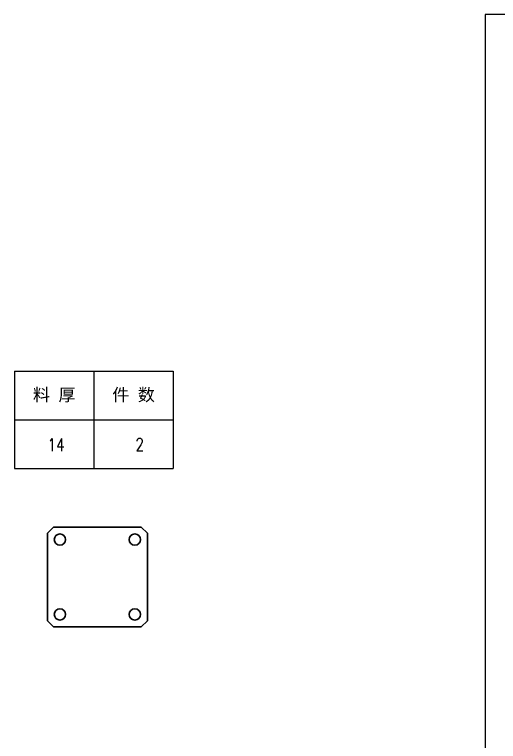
# Model space of a CAD drawing. Header units: millimetres. Extents: x 1842 to 16330, y -758 to 3963.
# Drawn here: x 8367 to 8754, y 2644 to 3226 of the extents above; entities that cross this region are included whole.
import ezdxf
from ezdxf.enums import TextEntityAlignment as Align

# ---------------------------------------------------------------- set-up
doc = ezdxf.new("R2010")
doc.units = ezdxf.units.MM
doc.layers.add('title_frame', color=7, linetype='Continuous')
doc.styles.add('DIM', font='romans.shx', dxfattribs={"width": 0.8, "bigfont": 'bigfont.shx'})
doc.styles.get("Standard").update_dxf_attribs({"font": 'arial.ttf'})

# ---------------------------------------------------------------- blocks, each defined once
blk = doc.blocks.new('*T250')
at = {"color": 0, "linetype": 'ByBlock', "lineweight": -2, "transparency": 16777216}
for p, q in [((0, 0), (127, 0)), ((0, 0), (0, -78)), ((63.5, 0), (63.5, -78)), ((127, 0), (127, -78)), ((0, -39), (127, -39)), ((0, -78), (127, -78))]:
    blk.add_line(p, q, dxfattribs=at)
at = {"color": 0, "transparency": 16777216, "char_height": 10, "width": 60.5, "attachment_point": 5}
for s, insert in [('{\\fSimSun|b0|i0|c134|p2;料 厚}', (31.75, -19.5)), ('{\\fSimSun|b0|i0|c134|p2;件 数}', (95.25, -19.5))]:
    blk.add_mtext(s, dxfattribs=dict(at, insert=insert))
blk = doc.blocks.new('拆图参数')
blk.add_blockref('*T250', (-63.5, 78))
at = {"style": 'DIM', "width": 0.8}
blk.add_attdef('6', text='', height=10, dxfattribs=at).set_placement((-37.13, 18.91), align=Align.MIDDLE_LEFT)
blk.add_attdef('1', text='', height=10, dxfattribs=at).set_placement((36.65, 19.27), align=Align.MIDDLE_CENTER)

msp = doc.modelspace()

# ---------------------------------------------------------------- linework, layer by layer
at = {"color": 7, "lineweight": 35, "ltscale": 0.176777}
for p, q in [((8392.852, 2810.453), (8397.852, 2815.453)), ((8472.852, 2810.453), (8467.852, 2815.453)), ((8392.852, 2740.453), (8397.852, 2735.453)), ((8472.852, 2740.453), (8467.852, 2735.453))]:
    msp.add_line(p, q, dxfattribs=at)
at = {"color": 7, "lineweight": 35}
for p, q in [((8467.852, 2815.453), (8397.852, 2815.453)), ((8392.852, 2740.453), (8392.852, 2810.453)), ((8472.852, 2810.453), (8472.852, 2740.453)), ((8397.852, 2735.453), (8467.852, 2735.453))]:
    msp.add_line(p, q, dxfattribs=at)
for centre in [(8402.852, 2805.453), (8462.852, 2805.453), (8402.852, 2745.453), (8462.852, 2745.453)]:
    msp.add_circle(centre, 4.5, dxfattribs=at)
at = {"layer": 'title_frame', "color": 4}
msp.add_lwpolyline([(10423.155, 3225.875), (8743.155, 3225.875), (8743.155, 2037.875), (10423.155, 2037.875)], close=True, dxfattribs=at)

# ---------------------------------------------------------------- block references
msp.add_blockref('拆图参数', (8430.089, 2862.334)).add_auto_attribs({'1': '2', '6': '14'})

doc.saveas('drawing.dxf')
